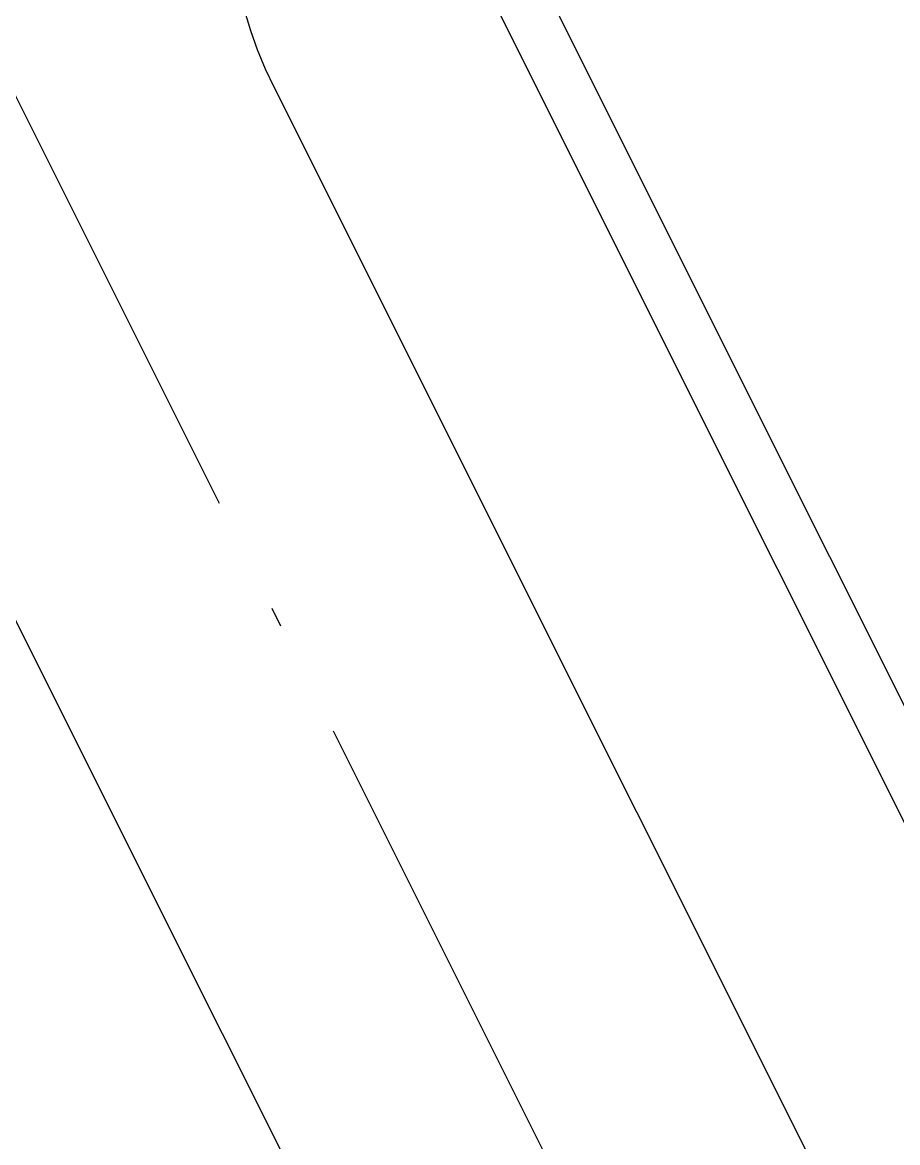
# Model space of a CAD drawing. Header units: millimetres. Extents: x 567980 to 569372, y 2065777 to 2066674.
# Drawn here: x 568886.5 to 568903.27, y 2066390.27 to 2066411.74 of the extents above; entities that cross this region are included whole.
import ezdxf

# ---------------------------------------------------------------- set-up
doc = ezdxf.new("R2010")
doc.units = ezdxf.units.MM
doc.linetypes.add('ACAD_ISO10W100', pattern=[18.5, 12, -3, 0.5, -3])
doc.layers.add('boDnv', color=54, linetype='Continuous', lineweight=25)
for name, color, linetype in [('datTruog', 134, 'Continuous'), ('LogDg', 7, 'Continuous'), ('TimDg', 222, 'Continuous'), ('ViaHeS', 32, 'Continuous')]:
    doc.layers.add(name, color=color, linetype=linetype)
doc.styles.add('rms', font='romans.shx', dxfattribs={"width": 0.7, "bigfont": 'vns.shx'})
doc.linetypes.add('ADL', pattern='A,0.125,-0.15,["++",rms,S=0.5,R=0,X=0,Y=-0.2245],-1.35,1.125', length=2.75)

# ---------------------------------------------------------------- blocks, each defined once
blk = doc.blocks.new('NEN')
at = {"layer": 'boDnv', "color": 10, "linetype": 'ADL', "ltscale": 0.25}
blk.add_lwpolyline([(359.506, 130.346), (389.04, 76.775), (387.315, 70.754), (232.191, -15.805), (226.405, -14.021), (199.009, 40.755), (200.902, 46.897), (353.525, 132.059)], close=True, dxfattribs=at)
at = {"layer": 'datTruog', "linetype": 'ByBlock'}
blk.add_lwpolyline([(360.181, 131.193), (390.115, 76.896), (388.163, 70.081), (232.305, -16.886), (225.702, -14.851), (197.935, 40.666), (200.065, 47.574), (353.401, 133.135)], close=True, dxfattribs=at)
at = {"layer": 'LogDg'}
for points in [[(392.266, 68.936, 0.412716), (395.374, 79.784), (365.44, 134.08, 0.415712), (354.536, 137.204), (197.099, 49.355, 0.401037), (193.842, 38.79), (221.604, -16.718, 0.427514), (232.657, -20.125)], [(133.661, 54.988), (161.2, 66.992, -0.398858), (171.552, 63.237), (214.134, -21.902, -0.395833), (211.002, -32.395), (185.019, -47.512, -0.432836), (173.841, -44.175), (129.703, 44.076, -0.429738)]]:
    blk.add_lwpolyline(points, format="xyb", close=True, dxfattribs=at)
at = {"layer": 'TimDg', "linetype": 'ACAD_ISO10W100', "ltscale": 0.75}
blk.add_lwpolyline([(335.549, -254.599), (124.099, 168.176)], dxfattribs=at)
at = {"layer": 'ViaHeS'}
blk.add_lwpolyline([(360.181, 131.193), (390.115, 76.896), (388.163, 70.081), (232.305, -16.886), (225.702, -14.851), (197.935, 40.666), (200.065, 47.574), (353.401, 133.135)], close=True, dxfattribs=at)

msp = doc.modelspace()

# ---------------------------------------------------------------- block references
at = {"layer": 'boDnv'}
msp.add_blockref('NEN', (568697.481, 2066371.697), dxfattribs=at)

doc.saveas('drawing.dxf')
